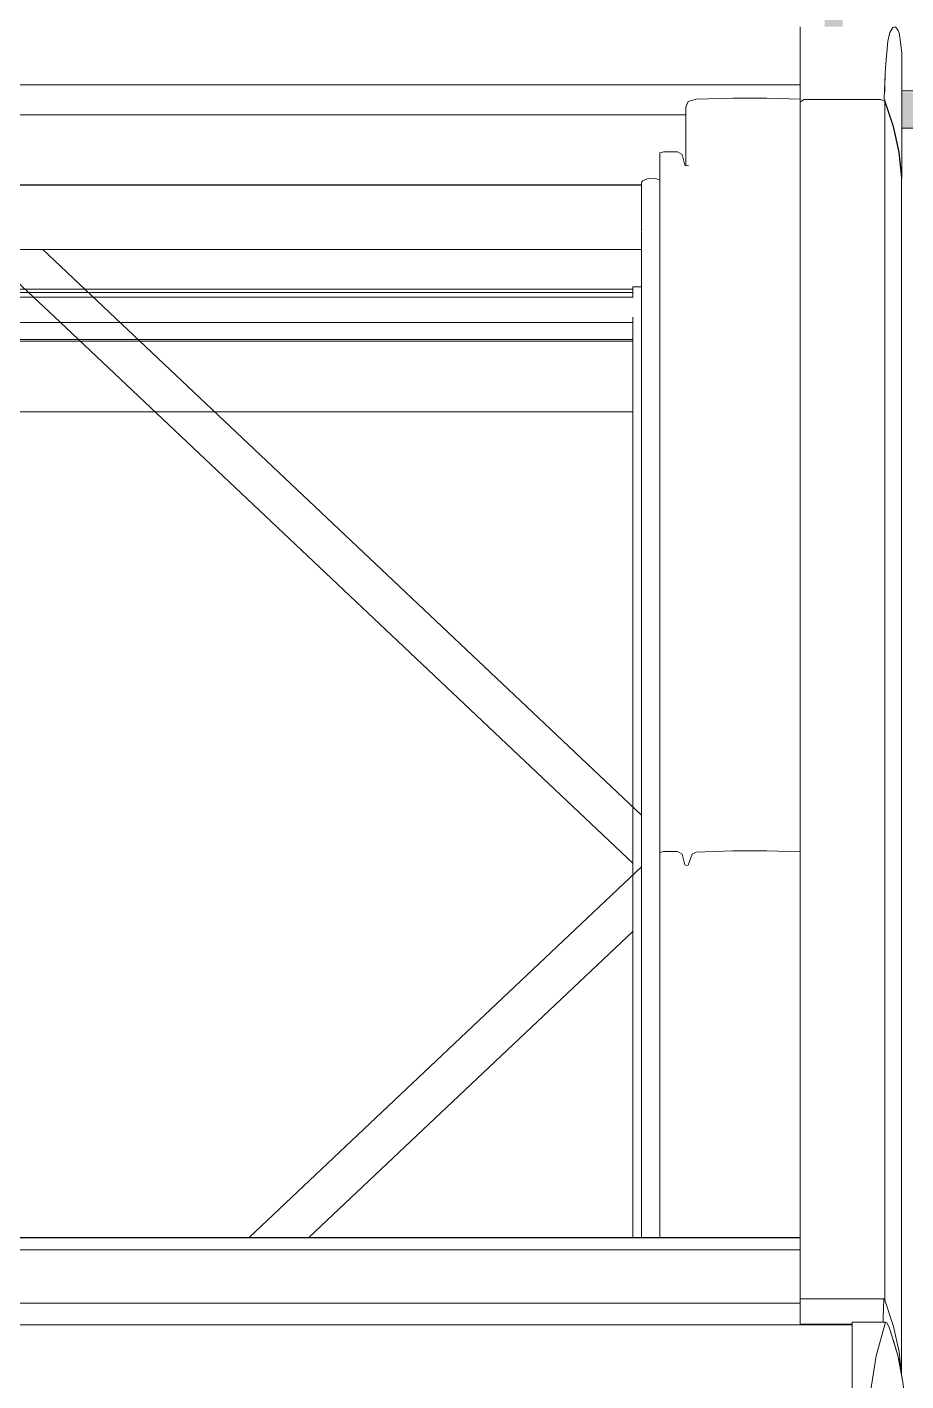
# Model space of a CAD drawing. Header units: metres. Extents: x -208 to 1512, y -277 to 123.
# Drawn here: x 826.752 to 827.172, y -3.63 to -2.984 of the extents above; entities that cross this region are included whole.
import ezdxf

# ---------------------------------------------------------------- set-up
doc = ezdxf.new("R2010")
doc.units = ezdxf.units.M
doc.header["$MEASUREMENT"] = 0
doc.linetypes.add('Wipeout_Contour', pattern=[1, 0, -1])
doc.layers.add('325 Dachfenster', color=7, linetype='Continuous')
doc.layers.add('918 Lageplan Beschriftung.x', color=7, linetype='Continuous')

# ---------------------------------------------------------------- blocks, each defined once
blk = doc.blocks.new('VELUX SlopeRoofBundle[42]_5', base_point=(825.25728, 0))
at = {"color": 254, "linetype": 'Wipeout_Contour', "lineweight": 0, "ltscale": 6613.996443}
blk.add_wipeout([(826.35487, -2.95926), (826.35525, -2.98422), (826.36693, -2.98422), (826.36693, -3.01187), (827.12133, -3.01187), (827.12133, -2.98422), (827.13301, -2.98422), (827.13339, -2.95926)], dxfattribs=at).dxf.layer = '325 Dachfenster'
at = {"color": 254, "linetype": 'Wipeout_Contour', "lineweight": 0, "ltscale": 3308.730517}
blk.add_wipeout([(827.16983, -3.01484), (827.16983, -3.01541), (827.18413, -3.01541), (827.18413, -3.01484)], dxfattribs=at).dxf.layer = '325 Dachfenster'
at = {"color": 254, "linetype": 'Wipeout_Contour', "lineweight": 0, "ltscale": 2480.724697}
blk.add_wipeout([(827.06683, -3.02258), (827.06784, -3.01991), (827.06783, -3.01983)], dxfattribs=at).dxf.layer = '325 Dachfenster'
at = {"color": 254, "linetype": 'Wipeout_Contour', "lineweight": 0, "ltscale": 6618.009018}
blk.add_wipeout([(827.04553, -3.05854), (827.04553, -3.05967), (827.04563, -3.05967), (827.04563, -3.08153), (827.04553, -3.0818), (827.04553, -3.56164), (827.04603, -3.56164), (827.04603, -3.05769)], dxfattribs=at).dxf.layer = '325 Dachfenster'
at = {"color": 254, "linetype": 'Wipeout_Contour', "lineweight": 0, "ltscale": 3308.731113}
blk.add_wipeout([(827.18413, -3.07367), (827.16963, -3.07367), (827.16963, -3.0917), (827.18413, -3.0917)], dxfattribs=at).dxf.layer = '325 Dachfenster'
at = {"color": 254, "linetype": 'Wipeout_Contour', "lineweight": 0, "ltscale": 3308.250879}
blk.add_wipeout([(827.05433, -3.56164), (827.05623, -3.56164), (827.05623, -3.37752), (827.05433, -3.37801)], dxfattribs=at).dxf.layer = '325 Dachfenster'
at = {"color": 254, "linetype": 'Wipeout_Contour', "lineweight": 0, "ltscale": 4135.113569}
blk.add_wipeout([(827.10543, -3.56164), (827.12133, -3.56164), (827.12133, -3.52738), (827.12133, -3.37775), (827.10543, -3.37723)], dxfattribs=at).dxf.layer = '325 Dachfenster'
at = {"color": 254, "linetype": 'Wipeout_Contour', "lineweight": 0, "ltscale": 3308.299526}
blk.add_wipeout([(827.06703, -3.56164), (827.06783, -3.56164), (827.06783, -3.38402), (827.06703, -3.38423)], dxfattribs=at).dxf.layer = '325 Dachfenster'
at = {"color": 254, "linetype": 'Wipeout_Contour', "lineweight": 0, "ltscale": 12406.856814}
blk.add_wipeout([(827.14151, -2.98422), (827.16683, -2.98422), (827.16814, -2.98607), (827.16853, -2.98718), (827.16907, -2.99035), (827.16983, -2.99685), (827.16983, -3.01484), (827.18413, -3.01484), (827.18413, -2.95558), (827.17177, -2.95558), (827.17177, -2.95834), (827.17176, -2.96046), (827.14613, -2.96046), (827.14613, -2.95926), (827.14214, -2.95926)], dxfattribs=at).dxf.layer = '325 Dachfenster'
at = {"color": 254, "linetype": 'Wipeout_Contour', "lineweight": 0, "ltscale": 3308.216987}
blk.add_wipeout([(827.04603, -3.05769), (827.04603, -3.56164), (827.04883, -3.56164), (827.04883, -3.05656)], dxfattribs=at).dxf.layer = '325 Dachfenster'
at = {"color": 254, "linetype": 'Wipeout_Contour', "lineweight": 0, "ltscale": 3308.730936}
blk.add_wipeout([(827.18413, -3.06787), (827.16963, -3.06787), (827.16963, -3.07367), (827.18413, -3.07367)], dxfattribs=at).dxf.layer = '325 Dachfenster'
at = {"color": 254, "linetype": 'Wipeout_Contour', "lineweight": 0, "ltscale": 8274.301453}
blk.add_wipeout([(827.16963, -3.0917), (827.16963, -3.62657), (827.16983, -3.62845), (827.16983, -3.62846), (827.17043, -3.63161), (827.17173, -3.64552), (827.17173, -3.66149), (827.17176, -3.70979), (827.18413, -3.70979), (827.18413, -3.0917)], dxfattribs=at).dxf.layer = '325 Dachfenster'
at = {"color": 254, "linetype": 'Wipeout_Contour', "lineweight": 0, "ltscale": 3308.292201}
blk.add_wipeout([(827.06493, -3.56164), (827.06623, -3.56164), (827.06623, -3.38395), (827.06493, -3.37879)], dxfattribs=at).dxf.layer = '325 Dachfenster'
at = {"color": 254, "linetype": 'Wipeout_Contour', "lineweight": 0, "ltscale": 4135.320064}
blk.add_wipeout([(827.12133, -2.98422), (827.12133, -2.98457), (827.16554, -2.98457), (827.16583, -2.98451), (827.16683, -2.98422)], dxfattribs=at).dxf.layer = '325 Dachfenster'
at = {"color": 254, "linetype": 'Wipeout_Contour', "lineweight": 0, "ltscale": 3308.619038}
blk.add_wipeout([(827.12133, -2.99113), (827.12133, -3.00365), (827.16196, -3.00365), (827.16317, -2.99113)], dxfattribs=at).dxf.layer = '325 Dachfenster'
at = {"color": 254, "linetype": 'Wipeout_Contour', "lineweight": 0, "ltscale": 5791.716833}
blk.add_wipeout([(827.16983, -3.05626), (827.16963, -3.05641), (827.16963, -3.06787), (827.18413, -3.06787), (827.18413, -3.03252), (827.16983, -3.03252), (827.16983, -3.04873)], dxfattribs=at).dxf.layer = '325 Dachfenster'
at = {"color": 254, "linetype": 'Wipeout_Contour', "lineweight": 0, "ltscale": 3308.228773}
blk.add_wipeout([(827.04883, -3.05656), (827.04883, -3.56164), (827.05193, -3.56164), (827.05193, -3.05649)], dxfattribs=at).dxf.layer = '325 Dachfenster'
at = {"color": 254, "linetype": 'Wipeout_Contour', "lineweight": 0, "ltscale": 3307.000244}
blk.add_wipeout([(826.44273, -3.09043), (826.44273, -3.0905), (827.04553, -3.0905), (827.04553, -3.09043)], dxfattribs=at).dxf.layer = '325 Dachfenster'
at = {"color": 254, "linetype": 'Wipeout_Contour', "lineweight": 0, "ltscale": 3308.296327}
blk.add_wipeout([(827.06623, -3.56164), (827.06703, -3.56164), (827.06703, -3.38423), (827.06623, -3.38395)], dxfattribs=at).dxf.layer = '325 Dachfenster'
at = {"color": 254, "linetype": 'Wipeout_Contour', "lineweight": 0, "ltscale": 4136.100428}
blk.add_wipeout([(827.16373, -3.75858), (827.16485, -3.76324), (827.16783, -3.77361), (827.16783, -3.61796), (827.16373, -3.60447)], dxfattribs=at).dxf.layer = '325 Dachfenster'
at = {"color": 254, "linetype": 'Wipeout_Contour', "lineweight": 0, "ltscale": 3308.626331}
blk.add_wipeout([(827.12133, -2.98457), (827.12133, -2.98692), (827.16413, -2.98692), (827.16554, -2.98457)], dxfattribs=at).dxf.layer = '325 Dachfenster'
at = {"color": 254, "linetype": 'Wipeout_Contour', "lineweight": 0, "ltscale": 3306.999868}
blk.add_wipeout([(826.44263, -3.05988), (826.44263, -3.07049), (827.04563, -3.07049), (827.04563, -3.05988)], dxfattribs=at).dxf.layer = '325 Dachfenster'
at = {"color": 254, "linetype": 'Wipeout_Contour', "lineweight": 0, "ltscale": 3307.000048}
blk.add_wipeout([(826.44263, -3.0748), (826.44263, -3.07982), (827.04563, -3.07982), (827.04563, -3.0748)], dxfattribs=at).dxf.layer = '325 Dachfenster'
at = {"color": 254, "linetype": 'Wipeout_Contour', "lineweight": 0, "ltscale": 3307.000203}
blk.add_wipeout([(826.44273, -3.09043), (827.04553, -3.09043), (827.04553, -3.08499), (826.44273, -3.08499)], dxfattribs=at).dxf.layer = '325 Dachfenster'
at = {"color": 254, "linetype": 'Wipeout_Contour', "lineweight": 0, "ltscale": 3308.305201}
blk.add_wipeout([(827.06783, -3.56164), (827.06983, -3.56164), (827.06983, -3.37886), (827.06783, -3.38402)], dxfattribs=at).dxf.layer = '325 Dachfenster'
at = {"color": 254, "linetype": 'Wipeout_Contour', "lineweight": 0, "ltscale": 9925.225393}
blk.add_wipeout([(827.16297, -3.75667), (827.16373, -3.75858), (827.16373, -3.60447), (827.16263, -3.6023), (827.16199, -3.60202), (827.15749, -3.618), (827.1546, -3.63738), (827.15332, -3.65986), (827.15375, -3.68525), (827.15583, -3.71311), (827.15957, -3.74323), (827.16089, -3.74981)], dxfattribs=at).dxf.layer = '325 Dachfenster'
at = {"color": 254, "linetype": 'Wipeout_Contour', "lineweight": 0, "ltscale": 4136.127301}
blk.add_wipeout([(827.16783, -3.61796), (827.16783, -3.77361), (827.16851, -3.77738), (827.17043, -3.78697), (827.17043, -3.63161)], dxfattribs=at).dxf.layer = '325 Dachfenster'
at = {"color": 254, "linetype": 'Wipeout_Contour', "lineweight": 0, "ltscale": 3308.614669}
blk.add_wipeout([(827.12133, -2.98692), (827.12133, -2.99113), (827.16317, -2.99113), (827.16413, -2.98692)], dxfattribs=at).dxf.layer = '325 Dachfenster'
at = {"color": 254, "linetype": 'Wipeout_Contour', "lineweight": 0, "ltscale": 3306.999978}
blk.add_wipeout([(826.44263, -3.07049), (826.44263, -3.0748), (827.04563, -3.0748), (827.04563, -3.07049)], dxfattribs=at).dxf.layer = '325 Dachfenster'
at = {"color": 254, "linetype": 'Wipeout_Contour', "lineweight": 0, "ltscale": 6613.999894}
blk.add_wipeout([(827.04563, -3.08067), (826.44263, -3.08067), (826.44263, -3.08153), (826.44273, -3.0818), (826.44273, -3.08258), (827.04553, -3.08258), (827.04553, -3.0818), (827.04563, -3.08153)], dxfattribs=at).dxf.layer = '325 Dachfenster'
at = {"color": 254, "linetype": 'Wipeout_Contour', "lineweight": 0, "ltscale": 3308.285298}
blk.add_wipeout([(827.06283, -3.56164), (827.06493, -3.56164), (827.06493, -3.37879), (827.06283, -3.37752)], dxfattribs=at).dxf.layer = '325 Dachfenster'
at = {"color": 254, "linetype": 'Wipeout_Contour', "lineweight": 0, "ltscale": 3308.312695}
blk.add_wipeout([(827.06983, -3.56164), (827.07163, -3.56164), (827.07163, -3.3778), (827.06983, -3.37886)], dxfattribs=at).dxf.layer = '325 Dachfenster'
at = {"color": 254, "linetype": 'Wipeout_Contour', "lineweight": 0, "ltscale": 3308.927946}
blk.add_wipeout([(827.14613, -3.60202), (827.14613, -3.618), (827.15749, -3.618), (827.16199, -3.60202)], dxfattribs=at).dxf.layer = '325 Dachfenster'
at = {"color": 254, "linetype": 'Wipeout_Contour', "lineweight": 0, "ltscale": 3308.710875}
blk.add_wipeout([(827.16983, -3.62845), (827.16853, -3.6162), (827.16853, -3.62164), (827.16983, -3.62846)], dxfattribs=at).dxf.layer = '325 Dachfenster'
at = {"color": 254, "linetype": 'Wipeout_Contour', "lineweight": 0, "ltscale": 4961.688774}
blk.add_wipeout([(827.06703, -3.05055), (827.06703, -3.38423), (827.06783, -3.38402), (827.06783, -3.0503), (827.06773, -3.05033), (827.06773, -3.05036)], dxfattribs=at).dxf.layer = '325 Dachfenster'
at = {"color": 254, "linetype": 'Wipeout_Contour', "lineweight": 0, "ltscale": 3307.000134}
blk.add_wipeout([(826.44273, -3.08364), (827.04553, -3.08364), (827.04553, -3.08258), (826.44273, -3.08258)], dxfattribs=at).dxf.layer = '325 Dachfenster'
at = {"color": 254, "linetype": 'Wipeout_Contour', "lineweight": 0, "ltscale": 3308.267868}
blk.add_wipeout([(827.06283, -3.37752), (827.05623, -3.37752), (827.05623, -3.56164), (827.06283, -3.56164)], dxfattribs=at).dxf.layer = '325 Dachfenster'
at = {"color": 254, "linetype": 'Wipeout_Contour', "lineweight": 0, "ltscale": 3308.351478}
blk.add_wipeout([(827.07163, -3.56164), (827.08923, -3.56164), (827.08923, -3.37723), (827.07163, -3.3778)], dxfattribs=at).dxf.layer = '325 Dachfenster'
at = {"color": 254, "linetype": 'Wipeout_Contour', "lineweight": 0, "ltscale": 3308.566926}
blk.add_wipeout([(827.14613, -3.60294), (827.12133, -3.60294), (827.12133, -3.60322), (827.14613, -3.60322)], dxfattribs=at).dxf.layer = '325 Dachfenster'
at = {"color": 254, "linetype": 'Wipeout_Contour', "lineweight": 0, "ltscale": 4135.63744}
blk.add_wipeout([(827.16853, -3.6162), (827.16583, -3.60403), (827.16583, -3.61138), (827.16783, -3.61796), (827.16853, -3.62164)], dxfattribs=at).dxf.layer = '325 Dachfenster'
at = {"color": 254, "linetype": 'Wipeout_Contour', "lineweight": 0, "ltscale": 3308.891338}
blk.add_wipeout([(827.14613, -3.618), (827.14613, -3.63738), (827.1546, -3.63738), (827.15749, -3.618)], dxfattribs=at).dxf.layer = '325 Dachfenster'
at = {"color": 254, "linetype": 'Wipeout_Contour', "lineweight": 0, "ltscale": 3308.292234}
blk.add_wipeout([(827.06703, -3.05055), (827.06623, -3.05027), (827.06623, -3.38395), (827.06703, -3.38423)], dxfattribs=at).dxf.layer = '325 Dachfenster'
at = {"color": 254, "linetype": 'Wipeout_Contour', "lineweight": 0, "ltscale": 3308.239781}
blk.add_wipeout([(827.05193, -3.56164), (827.05433, -3.56164), (827.05433, -3.05731), (827.05193, -3.05649)], dxfattribs=at).dxf.layer = '325 Dachfenster'
at = {"color": 254, "linetype": 'Wipeout_Contour', "lineweight": 0, "ltscale": 3307.000091}
blk.add_wipeout([(826.44263, -3.07982), (826.44263, -3.08067), (827.04563, -3.08067), (827.04563, -3.07982)], dxfattribs=at).dxf.layer = '325 Dachfenster'
at = {"color": 254, "linetype": 'Wipeout_Contour', "lineweight": 0, "ltscale": 3308.419064}
blk.add_wipeout([(827.08923, -3.56164), (827.10543, -3.56164), (827.10543, -3.37723), (827.08923, -3.37723)], dxfattribs=at).dxf.layer = '325 Dachfenster'
at = {"color": 254, "linetype": 'Wipeout_Contour', "lineweight": 0, "ltscale": 5790.987193}
blk.add_wipeout([(827.16183, -3.59208), (827.16183, -3.60202), (827.16199, -3.60202), (827.16263, -3.6023), (827.16373, -3.60447), (827.16583, -3.61138), (827.16583, -3.60403)], dxfattribs=at).dxf.layer = '325 Dachfenster'
at = {"color": 254, "linetype": 'Wipeout_Contour', "lineweight": 0, "ltscale": 3308.263736}
blk.add_wipeout([(827.05623, -3.04383), (827.05623, -3.37752), (827.06283, -3.37752), (827.06283, -3.04383)], dxfattribs=at).dxf.layer = '325 Dachfenster'
at = {"color": 254, "linetype": 'Wipeout_Contour', "lineweight": 0, "ltscale": 3308.300975}
blk.add_wipeout([(827.06783, -3.0503), (827.06783, -3.38402), (827.06983, -3.37886), (827.06983, -3.04514)], dxfattribs=at).dxf.layer = '325 Dachfenster'
at = {"color": 254, "linetype": 'Wipeout_Contour', "lineweight": 0, "ltscale": 4136.22846}
blk.add_wipeout([(827.16833, -3.04401), (827.16833, -3.6153), (827.16853, -3.6162), (827.16963, -3.62657), (827.16963, -3.05626)], dxfattribs=at).dxf.layer = '325 Dachfenster'
at = {"color": 254, "linetype": 'Wipeout_Contour', "lineweight": 0, "ltscale": 3307.000147}
blk.add_wipeout([(826.44273, -3.08364), (826.44273, -3.08428), (827.04553, -3.08428), (827.04553, -3.08364)], dxfattribs=at).dxf.layer = '325 Dachfenster'
at = {"color": 254, "linetype": 'Wipeout_Contour', "lineweight": 0, "ltscale": 3308.60591}
blk.add_wipeout([(827.12133, -3.59082), (827.12133, -3.59999), (827.16093, -3.59999), (827.1613, -3.59082)], dxfattribs=at).dxf.layer = '325 Dachfenster'
at = {"layer": '325 Dachfenster', "linetype": 'Continuous', "lineweight": 0, "flags": 128}
blk.add_lwpolyline([(827.16983, -3.62846), (827.16983, -3.62845)], dxfattribs=at)
at = {"color": 254, "linetype": 'Wipeout_Contour', "lineweight": 0, "ltscale": 4136.297262}
blk.add_wipeout([(827.16563, -3.60344), (827.16583, -3.60403), (827.16833, -3.6153), (827.16833, -3.04401), (827.16563, -3.03184)], dxfattribs=at).dxf.layer = '325 Dachfenster'
at = {"color": 254, "linetype": 'Wipeout_Contour', "lineweight": 0, "ltscale": 3308.246735}
blk.add_wipeout([(827.05623, -3.04383), (827.05433, -3.04433), (827.05433, -3.37801), (827.05623, -3.37752)], dxfattribs=at).dxf.layer = '325 Dachfenster'
at = {"color": 254, "linetype": 'Wipeout_Contour', "lineweight": 0, "ltscale": 3308.281138}
blk.add_wipeout([(827.06493, -3.0451), (827.06283, -3.04383), (827.06283, -3.37752), (827.06493, -3.37879)], dxfattribs=at).dxf.layer = '325 Dachfenster'
at = {"color": 254, "linetype": 'Wipeout_Contour', "lineweight": 0, "ltscale": 3308.308541}
blk.add_wipeout([(827.06983, -3.04514), (827.06983, -3.37886), (827.07163, -3.3778), (827.07163, -3.04408)], dxfattribs=at).dxf.layer = '325 Dachfenster'
at = {"color": 254, "linetype": 'Wipeout_Contour', "lineweight": 0, "ltscale": 3307.000157}
blk.add_wipeout([(826.44273, -3.08499), (827.04553, -3.08499), (827.04553, -3.08428), (826.44273, -3.08428)], dxfattribs=at).dxf.layer = '325 Dachfenster'
at = {"color": 254, "linetype": 'Wipeout_Contour', "lineweight": 0, "ltscale": 4962.65361}
blk.add_wipeout([(827.12133, -3.60294), (827.14613, -3.60294), (827.14613, -3.60202), (827.16093, -3.60202), (827.16093, -3.59999), (827.12133, -3.59999)], dxfattribs=at).dxf.layer = '325 Dachfenster'
at = {"color": 254, "linetype": 'Wipeout_Contour', "lineweight": 0, "ltscale": 3308.287974}
blk.add_wipeout([(827.06493, -3.0451), (827.06493, -3.37879), (827.06623, -3.38395), (827.06623, -3.05027)], dxfattribs=at).dxf.layer = '325 Dachfenster'
at = {"color": 254, "linetype": 'Wipeout_Contour', "lineweight": 0, "ltscale": 3308.34733}
blk.add_wipeout([(827.08923, -3.04351), (827.07163, -3.04408), (827.07163, -3.3778), (827.08923, -3.37723)], dxfattribs=at).dxf.layer = '325 Dachfenster'
at = {"color": 254, "linetype": 'Wipeout_Contour', "lineweight": 0, "ltscale": 11574.50376}
blk.add_wipeout([(827.05433, -3.05274), (826.43393, -3.05274), (826.43393, -3.05731), (826.43633, -3.05649), (826.43943, -3.05656), (826.44223, -3.05769), (826.44273, -3.05854), (826.44273, -3.05967), (827.04553, -3.05967), (827.04553, -3.05854), (827.04603, -3.05769), (827.04883, -3.05656), (827.05193, -3.05649), (827.05433, -3.05731)], dxfattribs=at).dxf.layer = '325 Dachfenster'
at = {"color": 254, "linetype": 'Wipeout_Contour', "lineweight": 0, "ltscale": 4963.109361}
blk.add_wipeout([(827.16093, -3.59999), (827.16093, -3.60202), (827.16183, -3.60202), (827.16183, -3.59208), (827.16138, -3.5909), (827.1613, -3.59082)], dxfattribs=at).dxf.layer = '325 Dachfenster'
at = {"color": 254, "linetype": 'Wipeout_Contour', "lineweight": 0, "ltscale": 3307.00845}
blk.add_wipeout([(826.36693, -3.59875), (827.12133, -3.59875), (827.12133, -3.59644), (826.36693, -3.59644)], dxfattribs=at).dxf.layer = '325 Dachfenster'
at = {"color": 254, "linetype": 'Wipeout_Contour', "lineweight": 0, "ltscale": 3307.008689}
blk.add_wipeout([(827.14613, -3.60322), (826.34213, -3.60322), (826.34213, -3.61935), (827.14613, -3.61935)], dxfattribs=at).dxf.layer = '325 Dachfenster'
at = {"layer": '325 Dachfenster', "linetype": 'Continuous', "lineweight": 0, "flags": 128}
for points in [[(827.05193, -3.05649), (827.05433, -3.05731)], [(827.05433, -3.37801), (827.05623, -3.37752), (827.06283, -3.37752)], [(827.06283, -3.37752), (827.06493, -3.37879)], [(827.06493, -3.37879), (827.06623, -3.38395)], [(827.06783, -3.38402), (827.06983, -3.37886)], [(827.06983, -3.37886), (827.07163, -3.3778)], [(827.06623, -3.38395), (827.06703, -3.38423)], [(827.06703, -3.38423), (827.06783, -3.38402)]]:
    blk.add_lwpolyline(points, dxfattribs=at)
at = {"color": 254, "linetype": 'Wipeout_Contour', "lineweight": 0, "ltscale": 3308.592946}
blk.add_wipeout([(827.12303, -3.01893), (827.12303, -3.59082), (827.15983, -3.59082), (827.15983, -3.01893)], dxfattribs=at).dxf.layer = '325 Dachfenster'
at = {"color": 254, "linetype": 'Wipeout_Contour', "lineweight": 0, "ltscale": 5789.049554}
blk.add_wipeout([(827.06683, -3.02258), (827.06683, -3.05048), (827.06703, -3.05055), (827.06773, -3.05036), (827.06773, -3.05033), (827.0678, -3.05031), (827.06783, -3.05023)], dxfattribs=at).dxf.layer = '325 Dachfenster'
at = {"color": 254, "linetype": 'Wipeout_Contour', "lineweight": 0, "ltscale": 3308.414928}
blk.add_wipeout([(827.08923, -3.04351), (827.08923, -3.37723), (827.10543, -3.37723), (827.10543, -3.04351)], dxfattribs=at).dxf.layer = '325 Dachfenster'
at = {"color": 254, "linetype": 'Wipeout_Contour', "lineweight": 0, "ltscale": 3306.999787}
blk.add_wipeout([(826.44263, -3.05967), (826.44263, -3.05988), (827.04563, -3.05988), (827.04563, -3.05967)], dxfattribs=at).dxf.layer = '325 Dachfenster'
at = {"color": 254, "linetype": 'Wipeout_Contour', "lineweight": 0, "ltscale": 3307.008413}
blk.add_wipeout([(826.36693, -3.59644), (827.12133, -3.59644), (827.12133, -3.59448), (826.36693, -3.59448)], dxfattribs=at).dxf.layer = '325 Dachfenster'
at = {"color": 254, "linetype": 'Wipeout_Contour', "lineweight": 0, "ltscale": 3307.008533}
blk.add_wipeout([(827.12133, -3.6015), (826.36693, -3.6015), (826.36693, -3.60322), (827.12133, -3.60322)], dxfattribs=at).dxf.layer = '325 Dachfenster'
at = {"color": 254, "linetype": 'Wipeout_Contour', "lineweight": 0, "ltscale": 3307.009017}
blk.add_wipeout([(826.34213, -3.61935), (826.34213, -3.64056), (827.14613, -3.64056), (827.14613, -3.61935)], dxfattribs=at).dxf.layer = '325 Dachfenster'
at = {"layer": '325 Dachfenster', "linetype": 'Continuous', "lineweight": 0, "flags": 128}
for points in [[(826.44263, -3.05967), (827.04563, -3.05967)], [(827.04553, -3.05854), (827.04603, -3.05769)], [(827.04553, -3.05854), (827.04553, -3.05967)], [(827.04563, -3.05988), (827.04563, -3.05967)], [(827.04563, -3.08153), (827.04563, -3.08067), (827.04563, -3.07982), (827.04563, -3.0748), (827.04563, -3.07049), (827.04563, -3.05988)], [(827.04603, -3.05769), (827.04883, -3.05656)], [(827.04883, -3.05656), (827.05193, -3.05649)], [(827.14613, -3.82879), (827.14613, -3.82144), (827.14613, -3.81267), (827.14613, -3.80235), (827.14613, -3.79054), (827.14613, -3.77738), (827.14613, -3.76324), (827.14613, -3.75667), (827.14613, -3.74981), (827.14613, -3.74323), (827.14613, -3.71311), (827.14613, -3.68525), (827.14613, -3.65986), (827.14613, -3.63738), (827.14613, -3.618), (827.14613, -3.60202)]]:
    blk.add_lwpolyline(points, dxfattribs=at)
at = {"color": 254, "linetype": 'Wipeout_Contour', "lineweight": 0, "ltscale": 3308.625795}
blk.add_wipeout([(827.06784, -3.01991), (827.06683, -3.02258), (827.06783, -3.05023), (827.06983, -3.04514)], dxfattribs=at).dxf.layer = '325 Dachfenster'
at = {"color": 254, "linetype": 'Wipeout_Contour', "lineweight": 0, "ltscale": 3308.515959}
blk.add_wipeout([(827.12133, -3.02019), (827.12133, -3.59082), (827.12303, -3.59082), (827.12303, -3.01893)], dxfattribs=at).dxf.layer = '325 Dachfenster'
at = {"color": 254, "linetype": 'Wipeout_Contour', "lineweight": 0, "ltscale": 4136.303685}
blk.add_wipeout([(827.16163, -3.01989), (827.16163, -3.59156), (827.16183, -3.59208), (827.16563, -3.60344), (827.16563, -3.03184)], dxfattribs=at).dxf.layer = '325 Dachfenster'
at = {"color": 254, "linetype": 'Wipeout_Contour', "lineweight": 0, "ltscale": 3307.008494}
blk.add_wipeout([(827.12133, -3.59875), (826.36693, -3.59875), (826.36693, -3.6015), (827.12133, -3.6015)], dxfattribs=at).dxf.layer = '325 Dachfenster'
at = {"layer": '325 Dachfenster', "linetype": 'Continuous', "lineweight": 0, "flags": 128}
for points in [[(827.16199, -3.60202), (827.14613, -3.60202)], [(827.17176, -3.82879), (827.17176, -3.82144), (827.17175, -3.81267), (827.17174, -3.80235), (827.17173, -3.79916), (827.17078, -3.79054), (827.17043, -3.78697), (827.16851, -3.77738), (827.16783, -3.77361), (827.16485, -3.76324), (827.16373, -3.75858), (827.16297, -3.75667), (827.16089, -3.74981), (827.15957, -3.74323), (827.15583, -3.71311), (827.15375, -3.68525), (827.15332, -3.65986), (827.1546, -3.63738), (827.15749, -3.618), (827.16199, -3.60202)], [(827.16199, -3.60202), (827.16263, -3.6023)], [(827.16263, -3.6023), (827.16373, -3.60447), (827.16783, -3.61796), (827.17043, -3.63161), (827.17173, -3.64552), (827.17173, -3.64685)], [(826.34213, -3.60322), (827.14613, -3.60322)], [(827.12133, -3.60322), (827.12133, -3.60294)], [(827.12133, -3.60294), (827.14613, -3.60294)]]:
    blk.add_lwpolyline(points, dxfattribs=at)
at = {"color": 254, "linetype": 'Wipeout_Contour', "lineweight": 0, "ltscale": 2480.72647}
blk.add_wipeout([(827.07163, -3.01876), (827.06783, -3.01983), (827.07163, -3.04408)], dxfattribs=at).dxf.layer = '325 Dachfenster'
at = {"color": 254, "linetype": 'Wipeout_Contour', "lineweight": 0, "ltscale": 4962.337885}
blk.add_wipeout([(827.15983, -3.01893), (827.15983, -3.59082), (827.1613, -3.59082), (827.16138, -3.5909), (827.16163, -3.59156), (827.16163, -3.01989)], dxfattribs=at).dxf.layer = '325 Dachfenster'
at = {"color": 254, "linetype": 'Wipeout_Contour', "lineweight": 0, "ltscale": 3308.479129}
blk.add_wipeout([(827.10543, -3.04351), (827.10543, -3.37723), (827.12133, -3.37775), (827.12133, -3.04403)], dxfattribs=at).dxf.layer = '325 Dachfenster'
at = {"color": 254, "linetype": 'Wipeout_Contour', "lineweight": 0, "ltscale": 3307.007879}
blk.add_wipeout([(826.36693, -3.56177), (826.36693, -3.56751), (827.12133, -3.56751), (827.12133, -3.56177)], dxfattribs=at).dxf.layer = '325 Dachfenster'
at = {"color": 254, "linetype": 'Wipeout_Contour', "lineweight": 0, "ltscale": 3307.008383}
blk.add_wipeout([(827.12133, -3.59296), (826.36693, -3.59296), (826.36693, -3.59448), (827.12133, -3.59448)], dxfattribs=at).dxf.layer = '325 Dachfenster'
at = {"layer": '325 Dachfenster', "linetype": 'Continuous', "lineweight": 0, "flags": 128}
for points in [[(827.07163, -3.3778), (827.08923, -3.37723), (827.10543, -3.37723), (827.12133, -3.37775)], [(827.1613, -3.59082), (827.16093, -3.59999), (827.16093, -3.60202)], [(827.1613, -3.59082), (827.16138, -3.5909)], [(827.16138, -3.5909), (827.16183, -3.59208), (827.16583, -3.60403), (827.16853, -3.6162), (827.16983, -3.62845)]]:
    blk.add_lwpolyline(points, dxfattribs=at)
at = {"color": 254, "linetype": 'Wipeout_Contour', "lineweight": 0, "ltscale": 2481.201807}
blk.add_wipeout([(827.06783, -3.01983), (827.06983, -3.04514), (827.07163, -3.04408)], dxfattribs=at).dxf.layer = '325 Dachfenster'
at = {"color": 254, "linetype": 'Wipeout_Contour', "lineweight": 0, "ltscale": 3308.476329}
blk.add_wipeout([(827.10543, -3.04351), (827.12133, -3.04403), (827.12133, -3.01871), (827.10543, -3.0182)], dxfattribs=at).dxf.layer = '325 Dachfenster'
at = {"color": 254, "linetype": 'Wipeout_Contour', "lineweight": 0, "ltscale": 3307.007828}
blk.add_wipeout([(826.36693, -3.56177), (827.12133, -3.56177), (827.12133, -3.56164), (826.36693, -3.56164)], dxfattribs=at).dxf.layer = '325 Dachfenster'
at = {"color": 254, "linetype": 'Wipeout_Contour', "lineweight": 0, "ltscale": 3307.007942}
blk.add_wipeout([(826.36693, -3.56903), (827.12133, -3.56903), (827.12133, -3.56751), (826.36693, -3.56751)], dxfattribs=at).dxf.layer = '325 Dachfenster'
at = {"color": 254, "linetype": 'Wipeout_Contour', "lineweight": 0, "ltscale": 3307.008288}
blk.add_wipeout([(827.12133, -3.58631), (826.36693, -3.58631), (826.36693, -3.5902), (827.12133, -3.5902)], dxfattribs=at).dxf.layer = '325 Dachfenster'
at = {"color": 254, "linetype": 'Wipeout_Contour', "lineweight": 0, "ltscale": 3308.344528}
blk.add_wipeout([(827.07163, -3.04408), (827.08923, -3.04351), (827.08923, -3.0182), (827.07163, -3.01876)], dxfattribs=at).dxf.layer = '325 Dachfenster'
at = {"color": 254, "linetype": 'Wipeout_Contour', "lineweight": 0, "ltscale": 3306.999293}
blk.add_wipeout([(826.42143, -3.02615), (826.42143, -3.02622), (827.06683, -3.02622), (827.06683, -3.02615)], dxfattribs=at).dxf.layer = '325 Dachfenster'
at = {"color": 254, "linetype": 'Wipeout_Contour', "lineweight": 0, "ltscale": 6614.01002}
blk.add_wipeout([(826.44273, -3.36016), (826.44273, -3.3849), (826.62987, -3.56164), (826.85839, -3.56164), (827.04553, -3.3849), (827.04553, -3.36016), (826.76001, -3.0905), (826.72826, -3.0905)], dxfattribs=at).dxf.layer = '325 Dachfenster'
at = {"color": 254, "linetype": 'Wipeout_Contour', "lineweight": 0, "ltscale": 3307.008009}
blk.add_wipeout([(826.36693, -3.57329), (827.12133, -3.57329), (827.12133, -3.57098), (826.36693, -3.57098)], dxfattribs=at).dxf.layer = '325 Dachfenster'
at = {"color": 254, "linetype": 'Wipeout_Contour', "lineweight": 0, "ltscale": 3307.008336}
blk.add_wipeout([(827.12133, -3.59078), (826.36693, -3.59078), (826.36693, -3.59128), (827.12133, -3.59128)], dxfattribs=at).dxf.layer = '325 Dachfenster'
at = {"color": 254, "linetype": 'Wipeout_Contour', "lineweight": 0, "ltscale": 3308.41215}
blk.add_wipeout([(827.08923, -3.0182), (827.08923, -3.04351), (827.10543, -3.04351), (827.10543, -3.0182)], dxfattribs=at).dxf.layer = '325 Dachfenster'
at = {"color": 254, "linetype": 'Wipeout_Contour', "lineweight": 0, "ltscale": 3306.999381}
blk.add_wipeout([(826.42143, -3.03818), (827.06683, -3.03818), (827.06683, -3.02622), (826.42143, -3.02622)], dxfattribs=at).dxf.layer = '325 Dachfenster'
at = {"color": 254, "linetype": 'Wipeout_Contour', "lineweight": 0, "ltscale": 2480.367876}
blk.add_wipeout([(827.04553, -3.0905), (826.76001, -3.0905), (827.04553, -3.36016)], dxfattribs=at).dxf.layer = '325 Dachfenster'
at = {"color": 254, "linetype": 'Wipeout_Contour', "lineweight": 0, "ltscale": 2480.474229}
blk.add_wipeout([(827.04553, -3.3849), (826.85839, -3.56164), (827.04553, -3.56164)], dxfattribs=at).dxf.layer = '325 Dachfenster'
at = {"color": 254, "linetype": 'Wipeout_Contour', "lineweight": 0, "ltscale": 3307.007972}
blk.add_wipeout([(827.12133, -3.56903), (826.36693, -3.56903), (826.36693, -3.57098), (827.12133, -3.57098)], dxfattribs=at).dxf.layer = '325 Dachfenster'
at = {"color": 254, "linetype": 'Wipeout_Contour', "lineweight": 0, "ltscale": 3307.008361}
blk.add_wipeout([(826.36693, -3.59202), (826.36693, -3.59296), (827.12133, -3.59296), (827.12133, -3.59202)], dxfattribs=at).dxf.layer = '325 Dachfenster'
at = {"layer": '325 Dachfenster', "linetype": 'Continuous', "lineweight": 0, "flags": 128}
for points in [[(827.04553, -3.0818), (827.04553, -3.56164)], [(826.44273, -3.09043), (827.04553, -3.09043)], [(826.44273, -3.0905), (827.04553, -3.0905)], [(826.76001, -3.0905), (827.04553, -3.36016)], [(826.74413, -3.10238), (826.75559, -3.1132), (826.76532, -3.12239), (827.04157, -3.38328)], [(826.44683, -3.10931), (827.04143, -3.10931)], [(826.44683, -3.11101), (827.04143, -3.11101)], [(827.04163, -3.10825), (827.04143, -3.10846)], [(827.04143, -3.10846), (827.04143, -3.1132)], [(827.04553, -3.10825), (827.04163, -3.10825)], [(826.4467, -3.1132), (827.04157, -3.1132)], [(827.04143, -3.12267), (827.04143, -3.56164)], [(826.44683, -3.12522), (827.04143, -3.12522)], [(826.44683, -3.13335), (827.04143, -3.13335)], [(826.44683, -3.13413), (827.04143, -3.13413)], [(826.44683, -3.16786), (827.04143, -3.16786)], [(826.85839, -3.56164), (827.04553, -3.3849)], [(826.88684, -3.56164), (827.04157, -3.41552)], [(827.12133, -3.56164), (826.36693, -3.56164)], [(827.12133, -3.56751), (826.36693, -3.56751)]]:
    blk.add_lwpolyline(points, dxfattribs=at)
at = {"color": 254, "linetype": 'Wipeout_Contour', "lineweight": 0, "ltscale": 13227.996178}
blk.add_wipeout([(827.12133, -3.01187), (826.36693, -3.01187), (826.36693, -3.01871), (826.38283, -3.0182), (826.39903, -3.0182), (826.41663, -3.01876), (826.42043, -3.01983), (826.42143, -3.02258), (826.42143, -3.02615), (827.06683, -3.02615), (827.06683, -3.02258), (827.06783, -3.01983), (827.07163, -3.01876), (827.08923, -3.0182), (827.10543, -3.0182), (827.12133, -3.01871)], dxfattribs=at).dxf.layer = '325 Dachfenster'
at = {"color": 254, "linetype": 'Wipeout_Contour', "lineweight": 0, "ltscale": 13227.999414}
blk.add_wipeout([(826.42143, -3.03818), (826.42143, -3.05048), (826.42203, -3.05027), (826.42333, -3.04511), (826.42543, -3.04383), (826.43203, -3.04383), (826.43393, -3.04433), (826.43393, -3.05274), (827.05433, -3.05274), (827.05433, -3.04433), (827.05623, -3.04383), (827.06283, -3.04383), (827.06493, -3.0451), (827.06623, -3.05027), (827.06683, -3.05048), (827.06683, -3.03818)], dxfattribs=at).dxf.layer = '325 Dachfenster'
at = {"color": 254, "linetype": 'Wipeout_Contour', "lineweight": 0, "ltscale": 3307.008052}
blk.add_wipeout([(827.12133, -3.57329), (826.36693, -3.57329), (826.36693, -3.57605), (827.12133, -3.57605)], dxfattribs=at).dxf.layer = '325 Dachfenster'
at = {"color": 254, "linetype": 'Wipeout_Contour', "lineweight": 0, "ltscale": 3307.00835}
blk.add_wipeout([(826.36693, -3.59202), (827.12133, -3.59202), (827.12133, -3.59169), (826.36693, -3.59169)], dxfattribs=at).dxf.layer = '325 Dachfenster'
at = {"layer": '325 Dachfenster', "linetype": 'Continuous', "lineweight": 0, "flags": 128}
for points in [[(827.06683, -3.02258), (827.06783, -3.01983)], [(826.42143, -3.02615), (827.06683, -3.02615)], [(827.05433, -3.04433), (827.05623, -3.04383), (827.06283, -3.04383)], [(827.05433, -3.04433), (827.05433, -3.37801), (827.05433, -3.56164)]]:
    blk.add_lwpolyline(points, dxfattribs=at)
at = {"color": 254, "linetype": 'Wipeout_Contour', "lineweight": 0, "ltscale": 11577.174292}
blk.add_wipeout([(827.12133, -3.02019), (827.12303, -3.01893), (827.15983, -3.01893), (827.16163, -3.01989), (827.16563, -3.03184), (827.16833, -3.04401), (827.16963, -3.05626), (827.16963, -3.05641), (827.16983, -3.05626), (827.16853, -3.04401), (827.16583, -3.03184), (827.16183, -3.01989), (827.16141, -3.01879), (827.12133, -3.01879)], dxfattribs=at).dxf.layer = '325 Dachfenster'
at = {"color": 254, "linetype": 'Wipeout_Contour', "lineweight": 0, "ltscale": 3309.272015}
blk.add_wipeout([(827.0678, -3.05031), (827.06783, -3.0503), (827.06983, -3.04514), (827.06783, -3.05023)], dxfattribs=at).dxf.layer = '325 Dachfenster'
at = {"color": 254, "linetype": 'Wipeout_Contour', "lineweight": 0, "ltscale": 3307.008159}
blk.add_wipeout([(826.36693, -3.5791), (826.36693, -3.58259), (827.12133, -3.58259), (827.12133, -3.5791)], dxfattribs=at).dxf.layer = '325 Dachfenster'
at = {"color": 254, "linetype": 'Wipeout_Contour', "lineweight": 0, "ltscale": 3307.008344}
blk.add_wipeout([(826.36693, -3.59169), (827.12133, -3.59169), (827.12133, -3.59128), (826.36693, -3.59128)], dxfattribs=at).dxf.layer = '325 Dachfenster'
at = {"layer": '325 Dachfenster', "linetype": 'Continuous', "lineweight": 0, "flags": 128}
for points in [[(827.06683, -3.05048), (827.06683, -3.02258)], [(827.06283, -3.04383), (827.06493, -3.0451)], [(827.06493, -3.0451), (827.06623, -3.05027)], [(827.06623, -3.05027), (827.06703, -3.05055)], [(827.06703, -3.05055), (827.06773, -3.05036)], [(827.06773, -3.05036), (827.06773, -3.05033)], [(827.0678, -3.05031), (827.06783, -3.05023)]]:
    blk.add_lwpolyline(points, dxfattribs=at)
at = {"color": 254, "linetype": 'Wipeout_Contour', "lineweight": 0, "ltscale": 4135.962424}
blk.add_wipeout([(827.16907, -2.99035), (827.16853, -2.98718), (827.16853, -3.04401), (827.16983, -3.05626), (827.16983, -2.99685)], dxfattribs=at).dxf.layer = '325 Dachfenster'
at = {"color": 254, "linetype": 'Wipeout_Contour', "lineweight": 0, "ltscale": 4135.273343}
blk.add_wipeout([(827.12133, -3.00365), (827.12133, -3.01836), (827.16133, -3.01836), (827.16183, -3.00685), (827.16196, -3.00365)], dxfattribs=at).dxf.layer = '325 Dachfenster'
at = {"color": 254, "linetype": 'Wipeout_Contour', "lineweight": 0, "ltscale": 3307.008103}
blk.add_wipeout([(826.36693, -3.5791), (827.12133, -3.5791), (827.12133, -3.57605), (826.36693, -3.57605)], dxfattribs=at).dxf.layer = '325 Dachfenster'
at = {"color": 254, "linetype": 'Wipeout_Contour', "lineweight": 0, "ltscale": 3307.008222}
blk.add_wipeout([(827.12133, -3.58259), (826.36693, -3.58259), (826.36693, -3.58631), (827.12133, -3.58631)], dxfattribs=at).dxf.layer = '325 Dachfenster'
at = {"color": 254, "linetype": 'Wipeout_Contour', "lineweight": 0, "ltscale": 3307.008329}
blk.add_wipeout([(826.36693, -3.59071), (827.12133, -3.59071), (827.12133, -3.59055), (826.36693, -3.59055)], dxfattribs=at).dxf.layer = '325 Dachfenster'
at = {"layer": '325 Dachfenster', "linetype": 'Continuous', "lineweight": 0, "flags": 128}
for points in [[(826.36693, -3.01187), (827.12133, -3.01187)], [(827.16963, -3.05626), (827.16963, -3.62657)], [(827.16963, -3.05641), (827.16983, -3.05626)]]:
    blk.add_lwpolyline(points, dxfattribs=at)
at = {"color": 254, "linetype": 'Wipeout_Contour', "lineweight": 0, "ltscale": 3308.590146}
blk.add_wipeout([(827.12133, -3.01836), (827.12133, -3.01879), (827.16141, -3.01879), (827.16133, -3.01836)], dxfattribs=at).dxf.layer = '325 Dachfenster'
at = {"color": 254, "linetype": 'Wipeout_Contour', "lineweight": 0, "ltscale": 3307.008331}
blk.add_wipeout([(826.36693, -3.59078), (827.12133, -3.59078), (827.12133, -3.59071), (826.36693, -3.59071)], dxfattribs=at).dxf.layer = '325 Dachfenster'
at = {"layer": '325 Dachfenster', "linetype": 'Continuous', "lineweight": 0, "flags": 128}
for points in [[(827.12133, -3.01836), (827.12133, -3.00365), (827.12133, -2.99113), (827.12133, -2.98692), (827.12133, -2.98457), (827.12133, -2.98422)], [(827.06783, -3.01983), (827.07163, -3.01876), (827.08923, -3.0182), (827.10543, -3.0182), (827.12133, -3.01871)], [(827.12133, -3.01879), (827.12133, -3.01836)], [(827.12133, -3.02019), (827.12133, -3.01879)], [(827.12303, -3.01893), (827.12133, -3.02019)]]:
    blk.add_lwpolyline(points, dxfattribs=at)
at = {"color": 254, "linetype": 'Wipeout_Contour', "lineweight": 0, "ltscale": 6617.485898}
blk.add_wipeout([(827.16183, -3.00685), (827.16183, -3.01989), (827.16583, -3.03184), (827.16583, -2.98451), (827.16554, -2.98457), (827.16413, -2.98692), (827.16317, -2.99113), (827.16196, -3.00365)], dxfattribs=at).dxf.layer = '325 Dachfenster'
at = {"color": 254, "linetype": 'Wipeout_Contour', "lineweight": 0, "ltscale": 3307.008325}
blk.add_wipeout([(826.36693, -3.59055), (827.12133, -3.59055), (827.12133, -3.5902), (826.36693, -3.5902)], dxfattribs=at).dxf.layer = '325 Dachfenster'
at = {"layer": '325 Dachfenster', "linetype": 'Continuous', "lineweight": 0, "flags": 128}
for points in [[(827.12133, -3.02019), (827.12133, -3.59082)], [(827.12133, -3.59296), (826.36693, -3.59296)], [(827.12133, -3.60294), (827.12133, -3.59999), (827.12133, -3.59082)], [(827.1613, -3.59082), (827.12133, -3.59082)]]:
    blk.add_lwpolyline(points, dxfattribs=at)
at = {"color": 254, "linetype": 'Wipeout_Contour', "lineweight": 0, "ltscale": 4962.80889}
blk.add_wipeout([(827.16583, -2.98451), (827.16583, -3.03184), (827.16853, -3.04401), (827.16853, -2.98718), (827.16814, -2.98607), (827.16683, -2.98422)], dxfattribs=at).dxf.layer = '325 Dachfenster'
at = {"color": 254, "linetype": 'Wipeout_Contour', "lineweight": 0, "ltscale": 3308.50513}
blk.add_wipeout([(827.16141, -3.01879), (827.16183, -3.01989), (827.16183, -3.00685), (827.16133, -3.01836)], dxfattribs=at).dxf.layer = '325 Dachfenster'
at = {"layer": '325 Dachfenster', "linetype": 'Continuous', "lineweight": 0, "flags": 128}
for points in [[(827.16133, -3.01836), (827.16183, -3.00685), (827.16196, -3.00365), (827.16317, -2.99113), (827.16413, -2.98692), (827.16554, -2.98457), (827.16583, -2.98451), (827.16683, -2.98422), (827.16814, -2.98607), (827.16853, -2.98718), (827.16907, -2.99035), (827.16983, -2.99685)], [(827.16983, -3.05626), (827.16983, -2.99685)], [(827.19843, -3.01484), (827.18413, -3.01484), (827.16983, -3.01484)], [(827.15983, -3.01893), (827.12303, -3.01893)], [(827.16163, -3.01989), (827.15983, -3.01893)], [(827.16133, -3.01836), (827.16141, -3.01879)], [(827.16983, -3.05626), (827.16853, -3.04401), (827.16583, -3.03184), (827.16183, -3.01989), (827.16141, -3.01879)], [(827.16163, -3.01989), (827.16163, -3.59156)], [(827.16963, -3.05626), (827.16833, -3.04401), (827.16563, -3.03184), (827.16163, -3.01989)], [(827.19843, -3.03252), (827.18413, -3.03252), (827.16983, -3.03252)]]:
    blk.add_lwpolyline(points, dxfattribs=at)
blk = doc.blocks.new('Dachfläche_73_5', base_point=(828.07413, -2.19932))
at = {"layer": '325 Dachfenster', "linetype": 'Continuous', "lineweight": 0}
blk.add_blockref('VELUX SlopeRoofBundle[42]_5', (825.25728, 0), dxfattribs=at)

msp = doc.modelspace()

# ---------------------------------------------------------------- hatches: boundary and pattern name
at = {"layer": '918 Lageplan Beschriftung.x', "linetype": 'Continuous', "lineweight": 0, "true_color": 0x3f0000}
msp.add_hatch(color=18, dxfattribs=at).paths.add_polyline_path([(825.31254, -15.07), (830.63228, -15.07), (830.63228, -15.97), (838.86228, -15.97), (838.86228, -15.07), (844.19207, -15.07), (844.24254, 0.07), (838.34728, 0.07), (838.34728, 0.8), (831.14728, 0.8), (831.14728, 0.07), (825.25702, 0.07)])

# ---------------------------------------------------------------- next in the draw order: block references
at = {"layer": '325 Dachfenster', "color": 7, "linetype": 'Continuous', "lineweight": 13, "true_color": 0xf4f4f4}
msp.add_blockref('Dachfläche_73_5', (828.07413, -2.19932), dxfattribs=at)

doc.saveas('drawing.dxf')
